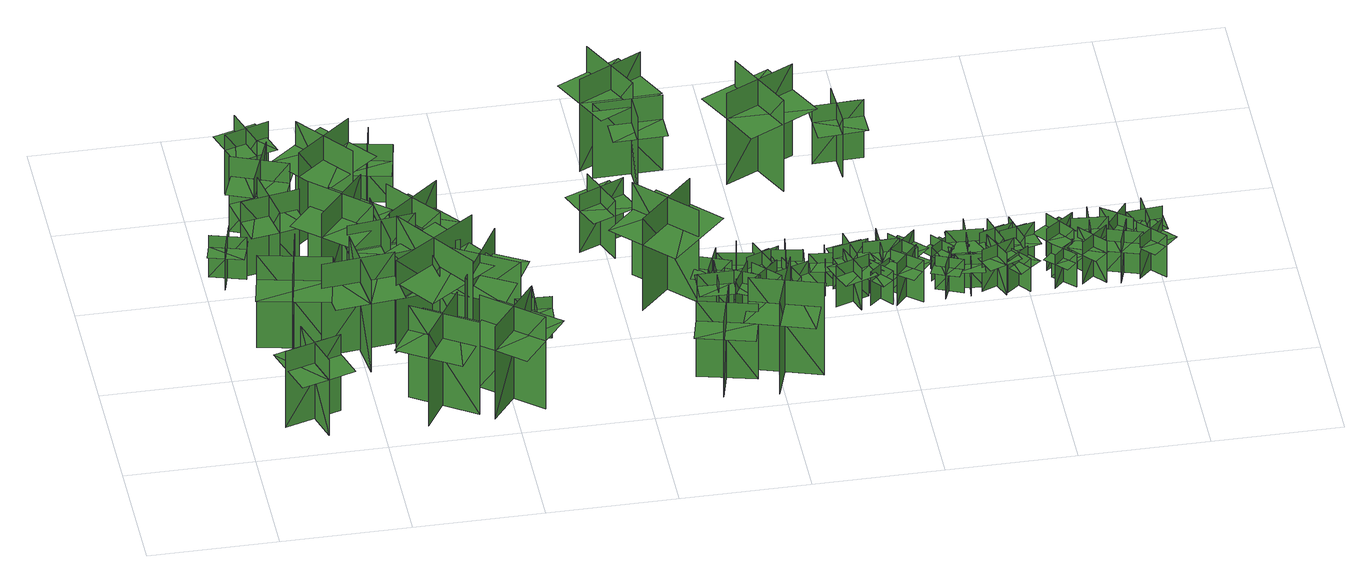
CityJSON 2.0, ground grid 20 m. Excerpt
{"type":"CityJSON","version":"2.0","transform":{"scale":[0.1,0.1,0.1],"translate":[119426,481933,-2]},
"CityObjects":{
"tree1":{"type":"SolitaryVegetationObject","geometry":[{"type":"MultiSurface","lod":"1","boundaries":[[[0,1,2]],[[0,2,3]],[[4,5,6]],[[4,6,7]],[[8,9,10]],[[8,10,11]],[[8,11,12]],[[8,12,13]]]}]},
"tree2":{"type":"SolitaryVegetationObject","geometry":[{"type":"MultiSurface","lod":"1","boundaries":[[[14,15,16]],[[14,16,17]],[[18,19,20]],[[18,20,21]],[[22,23,24]],[[22,24,25]],[[22,25,26]],[[22,26,27]]]}]},
"tree3":{"type":"SolitaryVegetationObject","geometry":[{"type":"MultiSurface","lod":"1","boundaries":[[[28,29,30]],[[28,30,31]],[[32,33,34]],[[32,34,35]],[[36,37,38]],[[36,38,39]],[[36,39,40]],[[36,40,41]]]}]},
"tree4":{"type":"SolitaryVegetationObject","geometry":[{"type":"MultiSurface","lod":"1","boundaries":[[[42,43,44]],[[42,44,45]],[[46,47,48]],[[46,48,49]],[[50,51,52]],[[50,52,53]],[[50,53,54]],[[50,54,55]]]}]},
"tree5":{"type":"SolitaryVegetationObject","geometry":[{"type":"MultiSurface","lod":"1","boundaries":[[[56,57,58]],[[56,58,59]],[[60,61,62]],[[60,62,63]],[[64,65,66]],[[64,66,67]],[[64,67,68]],[[64,68,69]]]}]},
"tree6":{"type":"SolitaryVegetationObject","geometry":[{"type":"MultiSurface","lod":"1","boundaries":[[[70,71,72]],[[70,72,73]],[[74,75,76]],[[74,76,77]],[[78,79,80]],[[78,80,81]],[[78,81,82]],[[78,82,83]]]}]},
"tree7":{"type":"SolitaryVegetationObject","geometry":[{"type":"MultiSurface","lod":"1","boundaries":[[[84,85,86]],[[84,86,87]],[[88,89,90]],[[88,90,91]],[[92,93,94]],[[92,94,95]],[[92,95,96]],[[92,96,97]]]}]},
"tree8":{"type":"SolitaryVegetationObject","geometry":[{"type":"MultiSurface","lod":"1","boundaries":[[[98,99,100]],[[98,100,101]],[[102,103,104]],[[102,104,105]],[[106,107,108]],[[106,108,109]],[[106,109,110]],[[106,110,111]]]}]},
"tree9":{"type":"SolitaryVegetationObject","geometry":[{"type":"MultiSurface","lod":"1","boundaries":[[[112,113,114]],[[112,114,115]],[[116,117,118]],[[116,118,119]],[[120,121,122]],[[120,122,123]],[[120,123,124]],[[120,124,125]]]}]},
"tree10":{"type":"SolitaryVegetationObject","geometry":[{"type":"MultiSurface","lod":"1","boundaries":[[[126,127,128]],[[126,128,129]],[[130,131,132]],[[130,132,133]],[[134,135,136]],[[134,136,137]],[[134,135,138]],[[134,138,139]]]}]},
"tree11":{"type":"SolitaryVegetationObject","geometry":[{"type":"MultiSurface","lod":"1","boundaries":[[[140,141,142]],[[140,142,143]],[[144,145,146]],[[144,146,147]],[[148,149,150]],[[148,150,151]],[[148,151,152]],[[148,152,153]]]}]},
"tree12":{"type":"SolitaryVegetationObject","geometry":[{"type":"MultiSurface","lod":"1","boundaries":[[[154,155,156]],[[154,156,157]],[[158,159,160]],[[158,160,161]],[[162,163,164]],[[162,164,165]],[[162,163,166]],[[162,166,167]]]}]},
"tree13":{"type":"SolitaryVegetationObject","geometry":[{"type":"MultiSurface","lod":"1","boundaries":[[[168,169,170]],[[168,170,171]],[[172,173,174]],[[172,174,175]],[[176,177,178]],[[176,178,179]],[[176,179,180]],[[176,180,181]]]}]},
"tree14":{"type":"SolitaryVegetationObject","geometry":[{"type":"MultiSurface","lod":"1","boundaries":[[[182,183,184]],[[182,184,185]],[[186,187,188]],[[186,188,189]],[[190,191,192]],[[190,192,193]],[[190,193,194]],[[190,194,195]]]}]},
"tree15":{"type":"SolitaryVegetationObject","geometry":[{"type":"MultiSurface","lod":"1","boundaries":[[[196,197,198]],[[196,198,199]],[[200,201,202]],[[200,202,203]],[[204,205,206]],[[204,206,207]],[[204,205,208]],[[204,208,209]]]}]},
"tree16":{"type":"SolitaryVegetationObject","geometry":[{"type":"MultiSurface","lod":"1","boundaries":[[[210,211,212]],[[210,212,213]],[[214,215,216]],[[214,216,217]],[[218,219,220]],[[218,220,221]],[[218,221,222]],[[218,222,223]]]}]},
"tree17":{"type":"SolitaryVegetationObject","geometry":[{"type":"MultiSurface","lod":"1","boundaries":[[[224,225,226]],[[224,226,227]],[[228,229,230]],[[228,230,231]],[[232,233,234]],[[232,234,235]],[[232,235,236]],[[232,236,237]]]}]},
"tree18":{"type":"SolitaryVegetationObject","geometry":[{"type":"MultiSurface","lod":"1","boundaries":[[[238,239,240]],[[238,240,241]],[[242,243,244]],[[242,244,245]],[[246,247,248]],[[246,248,249]],[[246,249,250]],[[246,250,251]]]}]},
"tree19":{"type":"SolitaryVegetationObject","geometry":[{"type":"MultiSurface","lod":"1","boundaries":[[[252,253,254]],[[252,254,255]],[[256,257,258]],[[256,258,259]],[[260,261,262]],[[260,262,263]],[[260,263,264]],[[260,264,265]]]}]},
"tree20":{"type":"SolitaryVegetationObject","geometry":[{"type":"MultiSurface","lod":"1","boundaries":[[[266,267,268]],[[266,268,269]],[[270,271,272]],[[270,272,273]],[[274,275,276]],[[274,276,277]],[[274,277,278]],[[274,278,279]]]}]},
"tree21":{"type":"SolitaryVegetationObject","geometry":[{"type":"MultiSurface","lod":"1","boundaries":[[[280,281,282]],[[280,282,283]],[[284,285,286]],[[284,286,287]],[[288,289,290]],[[288,290,291]],[[288,291,292]],[[288,292,293]]]}]},
"tree22":{"type":"SolitaryVegetationObject","geometry":[{"type":"MultiSurface","lod":"1","boundaries":[[[294,295,296]],[[294,296,297]],[[298,299,300]],[[298,300,301]],[[302,303,304]],[[302,304,305]],[[302,305,306]],[[302,306,307]]]}]},
"tree23":{"type":"SolitaryVegetationObject","geometry":[{"type":"MultiSurface","lod":"1","boundaries":[[[308,309,310]],[[308,310,311]],[[312,313,314]],[[312,314,315]],[[316,317,318]],[[316,318,319]],[[316,319,320]],[[316,320,321]]]}]},
"tree24":{"type":"SolitaryVegetationObject","geometry":[{"type":"MultiSurface","lod":"1","boundaries":[[[322,323,324]],[[322,324,325]],[[326,327,328]],[[326,328,329]],[[330,331,332]],[[330,332,333]],[[330,333,334]],[[330,334,335]]]}]},
"tree25":{"type":"SolitaryVegetationObject","geometry":[{"type":"MultiSurface","lod":"1","boundaries":[[[336,337,338]],[[336,338,339]],[[340,341,342]],[[340,342,343]],[[344,345,346]],[[344,346,347]],[[344,347,348]],[[344,348,349]]]}]},
"tree26":{"type":"SolitaryVegetationObject","geometry":[{"type":"MultiSurface","lod":"1","boundaries":[[[350,351,352]],[[350,352,353]],[[354,355,356]],[[354,356,357]],[[358,359,360]],[[358,360,361]],[[358,361,362]],[[358,362,363]]]}]},
"tree27":{"type":"SolitaryVegetationObject","geometry":[{"type":"MultiSurface","lod":"1","boundaries":[[[364,365,366]],[[364,366,367]],[[368,369,370]],[[368,370,371]],[[372,373,374]],[[372,374,375]],[[372,375,376]],[[372,376,377]]]}]},
"tree28":{"type":"SolitaryVegetationObject","geometry":[{"type":"MultiSurface","lod":"1","boundaries":[[[378,379,380]],[[378,380,381]],[[382,383,384]],[[382,384,385]],[[386,387,388]],[[386,388,389]],[[386,389,390]],[[386,390,391]]]}]},
"tree29":{"type":"SolitaryVegetationObject","geometry":[{"type":"MultiSurface","lod":"1","boundaries":[[[392,393,394]],[[392,394,395]],[[396,397,398]],[[396,398,399]],[[400,401,402]],[[400,402,403]],[[400,403,404]],[[400,404,405]]]}]},
"tree30":{"type":"SolitaryVegetationObject","geometry":[{"type":"MultiSurface","lod":"1","boundaries":[[[406,407,408]],[[406,408,409]],[[410,411,412]],[[410,412,413]],[[414,415,416]],[[414,416,417]],[[414,417,418]],[[414,418,419]]]}]},
"tree31":{"type":"SolitaryVegetationObject","geometry":[{"type":"MultiSurface","lod":"1","boundaries":[[[420,421,422]],[[420,422,423]],[[424,425,426]],[[424,426,427]],[[428,429,430]],[[428,430,431]],[[428,431,432]],[[428,432,433]]]}]},
"tree32":{"type":"SolitaryVegetationObject","geometry":[{"type":"MultiSurface","lod":"1","boundaries":[[[434,435,436]],[[434,436,437]],[[438,439,440]],[[438,440,441]],[[442,443,444]],[[442,444,445]],[[442,445,446]],[[442,446,447]]]}]},
"tree33":{"type":"SolitaryVegetationObject","geometry":[{"type":"MultiSurface","lod":"1","boundaries":[[[448,449,450]],[[448,450,451]],[[452,453,454]],[[452,454,455]],[[456,457,458]],[[456,458,459]],[[456,459,460]],[[456,460,461]]]}]},
"tree34":{"type":"SolitaryVegetationObject","geometry":[{"type":"MultiSurface","lod":"1","boundaries":[[[462,463,464]],[[462,464,465]],[[466,467,468]],[[466,468,469]],[[470,471,472]],[[470,472,473]],[[470,473,474]],[[470,474,475]]]}]},
"tree35":{"type":"SolitaryVegetationObject","geometry":[{"type":"MultiSurface","lod":"1","boundaries":[[[476,477,478]],[[476,478,479]],[[480,481,482]],[[480,482,483]],[[484,485,486]],[[484,486,487]],[[484,487,488]],[[484,488,489]]]}]},
"tree36":{"type":"SolitaryVegetationObject","geometry":[{"type":"MultiSurface","lod":"1","boundaries":[[[490,491,492]],[[490,492,493]],[[494,495,496]],[[494,496,497]],[[498,499,500]],[[498,500,501]],[[498,501,502]],[[498,502,503]]]}]},
"tree37":{"type":"SolitaryVegetationObject","geometry":[{"type":"MultiSurface","lod":"1","boundaries":[[[504,505,506]],[[504,506,507]],[[508,509,510]],[[508,510,511]],[[512,513,514]],[[512,514,515]],[[512,515,516]],[[512,516,517]]]}]},
"tree38":{"type":"SolitaryVegetationObject","geometry":[{"type":"MultiSurface","lod":"1","boundaries":[[[518,519,520]],[[518,520,521]],[[522,523,524]],[[522,524,525]],[[526,527,528]],[[526,528,529]],[[526,529,530]],[[526,530,531]]]}]},
"tree39":{"type":"SolitaryVegetationObject","geometry":[{"type":"MultiSurface","lod":"1","boundaries":[[[532,533,534]],[[532,534,535]],[[536,537,538]],[[536,538,539]],[[540,541,542]],[[540,542,543]],[[540,543,544]],[[540,544,545]]]}]},
"tree40":{"type":"SolitaryVegetationObject","geometry":[{"type":"MultiSurface","lod":"1","boundaries":[[[546,547,548]],[[546,548,549]],[[550,551,552]],[[550,552,553]],[[554,555,556]],[[554,556,557]],[[554,557,558]],[[554,558,559]]]}]},
"tree41":{"type":"SolitaryVegetationObject","geometry":[{"type":"MultiSurface","lod":"1","boundaries":[[[560,561,562]],[[560,562,563]],[[564,565,566]],[[564,566,567]],[[568,569,570]],[[568,570,571]],[[568,571,572]],[[568,572,573]]]}]},
"tree42":{"type":"SolitaryVegetationObject","geometry":[{"type":"MultiSurface","lod":"1","boundaries":[[[574,575,576]],[[574,576,577]],[[578,579,580]],[[578,580,581]],[[582,583,584]],[[582,584,585]],[[582,585,586]],[[582,586,587]]]}]},
"tree43":{"type":"SolitaryVegetationObject","geometry":[{"type":"MultiSurface","lod":"1","boundaries":[[[588,589,590]],[[588,590,591]],[[592,593,594]],[[592,594,595]],[[596,597,598]],[[596,598,599]],[[596,599,600]],[[596,600,601]]]}]},
"tree44":{"type":"SolitaryVegetationObject","geometry":[{"type":"MultiSurface","lod":"1","boundaries":[[[602,603,604]],[[602,604,605]],[[606,607,608]],[[606,608,609]],[[610,611,612]],[[610,612,613]],[[610,613,614]],[[610,614,615]]]}]},
"tree45":{"type":"SolitaryVegetationObject","geometry":[{"type":"MultiSurface","lod":"1","boundaries":[[[616,617,618]],[[616,618,619]],[[620,621,622]],[[620,622,623]],[[624,625,626]],[[624,626,627]],[[624,627,628]],[[624,628,629]]]}]},
"tree46":{"type":"SolitaryVegetationObject","geometry":[{"type":"MultiSurface","lod":"1","boundaries":[[[630,631,632]],[[630,632,633]],[[634,635,636]],[[634,636,637]],[[638,639,640]],[[638,640,641]],[[638,641,642]],[[638,642,643]]]}]},
"tree47":{"type":"SolitaryVegetationObject","geometry":[{"type":"MultiSurface","lod":"1","boundaries":[[[644,645,646]],[[644,646,647]],[[648,649,650]],[[648,650,651]],[[652,653,654]],[[652,654,655]],[[652,655,656]],[[652,656,657]]]}]},
"tree48":{"type":"SolitaryVegetationObject","geometry":[{"type":"MultiSurface","lod":"1","boundaries":[[[658,659,660]],[[658,660,661]],[[662,663,664]],[[662,664,665]],[[666,667,668]],[[666,668,669]],[[666,669,670]],[[666,670,671]]]}]},
"tree49":{"type":"SolitaryVegetationObject","geometry":[{"type":"MultiSurface","lod":"1","boundaries":[[[672,673,674]],[[672,674,675]],[[676,677,678]],[[676,678,679]],[[680,681,682]],[[680,682,683]],[[680,683,684]],[[680,684,685]]]}]},
"tree50":{"type":"SolitaryVegetationObject","geometry":[{"type":"MultiSurface","lod":"1","boundaries":[[[686,687,688]],[[686,688,689]],[[690,691,692]],[[690,692,693]],[[694,695,696]],[[694,696,697]],[[694,697,698]],[[694,698,699]]]}]},
"tree51":{"type":"SolitaryVegetationObject","geometry":[{"type":"MultiSurface","lod":"1","boundaries":[[[700,701,702]],[[700,702,703]],[[704,705,706]],[[704,706,707]],[[708,709,710]],[[708,710,711]],[[708,711,712]],[[708,712,713]]]}]},
"tree52":{"type":"SolitaryVegetationObject","geometry":[{"type":"MultiSurface","lod":"1","boundaries":[[[714,715,716]],[[714,716,717]],[[718,719,720]],[[718,720,721]],[[722,723,724]],[[722,724,725]],[[722,725,726]],[[722,726,727]]]}]},
"tree53":{"type":"SolitaryVegetationObject","geometry":[{"type":"MultiSurface","lod":"1","boundaries":[[[728,729,730]],[[728,730,731]],[[732,733,734]],[[732,734,735]],[[736,737,738]],[[736,738,739]],[[736,739,740]],[[736,740,741]]]}]},
"tree54":{"type":"SolitaryVegetationObject","geometry":[{"type":"MultiSurface","lod":"1","boundaries":[[[742,743,744]],[[742,744,745]],[[746,747,748]],[[746,748,749]],[[750,751,752]],[[750,752,753]],[[750,753,754]],[[750,754,755]]]}]},
"tree55":{"type":"SolitaryVegetationObject","geometry":[{"type":"MultiSurface","lod":"1","boundaries":[[[756,757,758]],[[756,758,759]],[[760,761,762]],[[760,762,763]],[[764,765,766]],[[764,766,767]],[[764,767,768]],[[764,768,769]]]}]},
"tree56":{"type":"SolitaryVegetationObject","geometry":[{"type":"MultiSurface","lod":"1","boundaries":[[[770,771,772]],[[770,772,773]],[[774,775,776]],[[774,776,777]],[[778,779,780]],[[778,780,781]],[[778,781,782]],[[778,782,783]]]}]},
"tree57":{"type":"SolitaryVegetationObject","geometry":[{"type":"MultiSurface","lod":"1","boundaries":[[[784,785,786]],[[784,786,787]],[[788,789,790]],[[788,790,791]],[[792,793,794]],[[792,794,795]],[[792,795,796]],[[792,796,797]]]}]}
},
"vertices":[
[57,69,15],[145,96,15],[145,96,155],[57,69,155],[117,38,15],[90,126,15],[90,126,155],[117,38,155],[117,38,118],[159,51,118],[132,139,118],[90,126,118],[47,113,118],[75,25,118],
[42,462,22],[27,409,22],[27,409,99],[42,462,99],[9,444,22],[63,429,22],[63,429,99],[9,444,99],[9,444,78],[2,418,78],[55,403,78],[63,429,78],[70,456,78],[17,471,78],
[92,205,13],[115,315,13],[115,315,183],[92,205,183],[160,250,13],[50,273,13],[50,273,183],[160,250,183],[160,250,139],[171,303,139],[61,326,139],[50,273,139],[39,220,139],[149,197,139],
[148,463,14],[57,446,14],[57,446,153],[148,463,153],[92,501,14],[109,410,14],[109,410,153],[92,501,153],[92,501,116],[48,492,116],[66,402,116],[109,410,116],[153,419,116],[135,509,116],
[60,560,14],[145,527,14],[145,527,153],[60,560,153],[87,499,14],[120,585,14],[120,585,153],[87,499,153],[87,499,117],[128,483,117],[162,569,117],[120,585,117],[79,601,117],[46,515,117],
[141,234,13],[253,246,13],[253,246,183],[141,234,183],[206,183,13],[193,295,13],[193,295,183],[206,183,183],[206,183,139],[259,189,139],[247,301,139],[193,295,139],[139,289,139],[152,177,139],
[139,672,16],[70,651,16],[70,651,124],[139,672,124],[92,696,16],[114,628,16],[114,628,124],[92,696,124],[92,696,96],[59,686,96],[81,618,96],[114,628,96],[147,638,96],[125,707,96],
[157,439,13],[242,365,13],[242,365,183],[157,439,183],[163,357,13],[237,442,13],[237,442,183],[163,357,183],[163,357,139],[204,321,139],[278,406,139],[237,442,139],[196,477,139],[122,392,139],
[345,50,15],[249,110,15],[249,110,185],[345,50,185],[326,130,15],[266,35,15],[266,35,185],[326,130,185],[326,130,140],[280,159,140],[220,63,140],[266,35,140],[312,6,140],[372,102,140],
[201,357,15],[306,370,15],[306,370,156],[201,357,156],[258,313,15],[246,418,15],[246,418,156],[258,313,156],[202,354,109],[307,366,109],[301,419,109],[196,407,109],[312,324,109],[207,311,109],
[235,501,13],[165,588,13],[165,588,183],[235,501,183],[243,582,13],[156,511,13],[156,511,183],[243,582,183],[243,582,139],[209,625,139],[122,554,139],[156,511,139],[190,469,139],[278,540,139],
[360,294,15],[255,277,15],[255,277,156],[360,294,156],[301,336,15],[318,232,15],[318,232,156],[301,336,156],[359,298,109],[255,281,109],[263,228,109],[368,245,109],[248,323,109],[352,340,109],
[362,201,14],[271,330,14],[271,330,185],[362,201,185],[380,312,14],[251,222,14],[251,222,185],[380,312,185],[375,308,138],[335,365,138],[217,282,138],[256,225,138],[296,169,138],[414,252,138],
[357,116,15],[444,46,15],[444,46,185],[357,116,185],[366,35,15],[436,123,15],[436,123,185],[366,35,185],[366,35,141],[408,1,141],[479,89,141],[436,123,141],[394,156,141],[324,68,141],
[277,451,13],[343,368,13],[343,368,154],[277,451,154],[269,380,13],[351,446,13],[351,446,154],[269,380,154],[274,449,107],[340,366,107],[381,399,107],[315,482,107],[307,340,107],[241,422,107],
[266,556,17],[282,632,17],[282,632,124],[266,556,124],[310,584,17],[234,600,17],[234,600,124],[310,584,124],[310,584,94],[318,622,94],[242,638,94],[234,600,94],[226,562,94],[302,546,94],
[415,314,14],[351,202,14],[351,202,154],[415,314,154],[326,289,14],[438,225,14],[438,225,154],[326,289,154],[331,286,115],[303,237,115],[406,179,115],[434,228,115],[461,277,115],[359,335,115],
[456,191,15],[459,247,15],[459,247,92],[456,191,92],[484,216,15],[428,219,15],[428,219,92],[484,216,92],[484,216,71],[485,244,71],[430,246,71],[428,219,71],[427,191,71],[482,188,71],
[581,464,15],[610,392,15],[610,392,122],[581,464,122],[561,416,15],[632,446,15],[632,446,122],[561,416,122],[561,416,92],[576,381,92],[647,410,92],[632,446,92],[617,482,92],[546,452,92],
[709,33,11],[732,122,11],[732,122,150],[709,33,150],[767,68,11],[678,91,11],[678,91,150],[767,68,150],[767,68,114],[778,111,114],[689,133,114],[678,91,114],[667,48,114],[756,25,114],
[713,265,14],[628,351,14],[628,351,184],[713,265,184],[714,346,14],[628,260,14],[628,260,184],[714,346,184],[714,346,136],[671,389,136],[585,304,136],[628,260,136],[670,217,136],[757,303,136],
[732,202,18],[734,257,18],[734,257,95],[732,202,95],[759,227,18],[704,228,18],[704,228,95],[759,227,95],[759,227,73],[760,254,73],[705,256,73],[704,228,73],[703,201,73],[759,199,73],
[742,287,18],[722,236,18],[722,236,95],[742,287,95],[708,273,18],[760,252,18],[760,252,95],[708,273,95],[708,273,73],[698,247,73],[749,226,73],[760,252,73],[770,278,73],[719,298,73],
[865,62,10],[757,96,10],[757,96,180],[865,62,180],[827,134,10],[792,27,10],[792,27,180],[827,134,180],[827,134,136],[775,151,136],[741,44,136],[792,27,136],[844,11,136],[878,118,136],
[783,248,17],[757,199,17],[757,199,94],[783,248,94],[747,237,17],[796,211,17],[796,211,94],[747,237,94],[747,237,73],[734,213,73],[783,187,73],[796,211,73],[809,236,73],[760,262,73],
[622,696,11],[673,596,11],[673,596,181],[622,696,181],[597,618,11],[697,669,11],[697,669,181],[597,618,181],[597,618,137],[621,570,137],[722,620,137],[697,669,137],[673,717,137],[573,666,137],
[672,549,13],[670,653,13],[670,653,152],[672,549,152],[718,597,13],[718,597,152],[613,595,152],[613,595,13],[718,597,108],[717,641,108],[633,639,108],[635,595,108],[636,552,108],[719,554,108],
[765,242,20],[775,296,20],[775,296,97],[765,242,97],[795,262,20],[741,272,20],[741,272,97],[795,262,97],[795,262,75],[800,290,75],[746,300,75],[741,272,75],[736,245,75],[790,235,75],
[826,243,17],[786,205,17],[786,205,94],[826,243,94],[789,244,17],[827,204,17],[827,204,94],[789,244,94],[789,244,73],[769,225,73],[807,185,73],[827,204,73],[847,223,73],[809,263,73],
[798,288,19],[818,236,19],[818,236,96],[798,288,96],[783,254,19],[834,274,19],[834,274,96],[783,254,96],[783,254,74],[793,228,74],[844,248,74],[834,274,74],[824,300,74],[773,280,74],
[835,249,16],[855,197,16],[855,197,93],[835,249,93],[820,215,16],[872,234,16],[872,234,93],[820,215,93],[820,215,71],[829,189,71],[881,208,71],[872,234,71],[862,260,71],[810,241,71],
[869,262,17],[814,270,17],[814,270,94],[869,262,94],[847,292,17],[839,237,17],[839,237,94],[847,292,94],[847,292,73],[819,296,73],[812,241,73],[839,237,73],[867,233,73],[874,288,73],
[923,263,19],[879,268,19],[879,268,80],[923,263,80],[905,286,19],[899,242,19],[899,242,80],[905,286,80],[905,286,63],[883,289,63],[877,245,63],[899,242,63],[921,239,63],[927,283,63],
[947,203,15],[928,255,15],[928,255,92],[947,203,92],[963,236,15],[911,217,15],[911,217,92],[963,236,92],[963,236,71],[954,262,71],[902,243,71],[911,217,71],[921,191,71],[973,210,71],
[934,290,17],[946,236,17],[946,236,94],[934,290,94],[914,259,17],[968,271,17],[968,271,94],[914,259,94],[914,259,73],[921,232,73],[974,244,73],[968,271,73],[962,298,73],[908,286,73],
[832,625,10],[886,517,10],[886,517,179],[832,625,179],[806,549,10],[914,603,10],[914,603,179],[806,549,179],[806,549,132],[833,494,132],[942,549,132],[914,603,132],[887,658,132],[778,603,132],
[995,241,15],[962,212,15],[962,212,77],[995,241,77],[966,243,15],[995,209,15],[995,209,77],[966,243,77],[966,243,60],[949,229,60],[978,195,60],[995,209,60],[1012,224,60],[983,258,60],
[959,265,16],[1014,266,16],[1014,266,93],[959,265,93],[985,239,16],[984,295,16],[984,295,93],[985,239,93],[985,239,71],[1013,240,71],[1011,295,71],[984,295,71],[956,294,71],[958,239,71],
[998,244,13],[1041,209,13],[1041,209,90],[998,244,90],[1001,208,13],[1037,250,13],[1037,250,90],[1001,208,90],[1001,208,69],[1023,190,69],[1058,233,69],[1037,250,69],[1015,268,69],[980,225,69],
[1000,282,14],[1038,242,14],[1038,242,91],[1000,282,91],[999,245,14],[1039,284,14],[1039,284,91],[999,245,91],[999,245,70],[1018,225,70],[1058,264,70],[1039,284,70],[1019,303,70],[980,265,70],
[972,603,19],[976,525,19],[976,525,126],[972,603,126],[937,565,19],[1015,568,19],[1015,568,126],[937,565,126],[937,565,96],[939,526,96],[1016,530,96],[1015,568,96],[1013,607,96],[936,604,96],
[1062,232,17],[1103,215,17],[1103,215,79],[1062,232,79],[1073,205,17],[1090,246,17],[1090,246,79],[1073,205,79],[1073,205,61],[1093,197,61],[1110,237,61],[1090,246,61],[1069,254,61],[1052,214,61],
[1093,278,20],[1060,249,20],[1060,249,82],[1093,278,82],[1064,280,20],[1093,247,20],[1093,247,82],[1064,280,82],[1064,280,65],[1047,266,65],[1076,232,65],[1093,247,65],[1109,261,65],[1080,295,65],
[1112,206,17],[1117,250,17],[1117,250,79],[1112,206,79],[1135,224,17],[1091,229,17],[1091,229,79],[1135,224,79],[1135,224,61],[1137,246,61],[1093,251,61],[1091,229,61],[1089,207,61],[1133,202,61],
[1140,262,20],[1084,265,20],[1084,265,97],[1140,262,97],[1115,290,20],[1112,235,20],[1112,235,97],[1115,290,97],[1115,290,76],[1087,291,76],[1085,236,76],[1112,235,76],[1140,233,76],[1143,288,76],
[1130,215,16],[1181,236,16],[1181,236,93],[1130,215,93],[1164,200,16],[1143,252,16],[1143,252,93],[1164,200,93],[1164,200,72],[1189,211,72],[1169,262,72],[1143,252,72],[1118,242,72],[1138,190,72],
[1150,287,18],[1166,234,18],[1166,234,95],[1150,287,95],[1133,254,18],[1185,271,18],[1185,271,95],[1133,254,95],[1133,254,73],[1141,228,73],[1194,245,73],[1185,271,73],[1177,297,73],[1124,281,73],
[1202,235,15],[1168,208,15],[1168,208,76],[1202,235,76],[1173,239,15],[1201,204,15],[1201,204,76],[1173,239,76],[1173,239,59],[1156,225,59],[1184,190,59],[1201,204,59],[1218,218,59],[1190,253,59],
[1183,288,16],[1197,234,16],[1197,234,93],[1183,288,93],[1164,257,16],[1218,270,16],[1218,270,93],[1164,257,93],[1164,257,71],[1171,230,71],[1224,243,71],[1218,270,71],[1211,297,71],[1157,283,71],
[1238,234,15],[1270,203,15],[1270,203,76],[1238,234,76],[1238,205,15],[1269,236,15],[1269,236,76],[1238,205,76],[1238,205,59],[1254,189,59],[1285,220,59],[1269,236,59],[1254,252,59],[1223,220,59],
[1239,285,17],[1272,240,17],[1272,240,94],[1239,285,94],[1233,248,17],[1277,281,17],[1277,281,94],[1233,248,94],[1233,248,72],[1250,226,72],[1294,259,72],[1277,281,72],[1261,303,72],[1216,270,72],
[1279,206,17],[1321,242,17],[1321,242,94],[1279,206,94],[1315,203,17],[1279,245,17],[1279,245,94],[1315,203,94],[1315,203,72],[1336,221,72],[1300,263,72],[1279,245,72],[1258,227,72],[1295,185,72],
[1300,288,19],[1296,233,19],[1296,233,96],[1300,288,96],[1272,264,19],[1327,260,19],[1327,260,96],[1272,264,96],[1272,264,75],[1270,237,75],[1325,232,75],[1327,260,75],[1330,287,75],[1274,292,75],
[1320,232,17],[1372,215,17],[1372,215,94],[1320,232,94],[1336,199,17],[1353,251,17],[1353,251,94],[1336,199,94],[1336,199,73],[1362,190,73],[1379,243,73],[1353,251,73],[1327,260,73],[1310,207,73],
[1363,250,19],[1319,284,19],[1319,284,96],[1363,250,96],[1358,287,19],[1325,243,19],[1325,243,96],[1358,287,96],[1358,287,74],[1336,304,74],[1303,260,74],[1325,243,74],[1347,226,74],[1380,270,74],
[1367,244,15],[1405,204,15],[1405,204,92],[1367,244,92],[1366,207,15],[1406,245,15],[1406,245,92],[1366,207,92],[1366,207,71],[1385,187,71],[1425,225,71],[1406,245,71],[1387,265,71],[1347,227,71],
[1411,274,17],[1356,269,17],[1356,269,94],[1411,274,94],[1383,298,17],[1387,243,17],[1387,243,94],[1383,298,94],[1383,298,72],[1356,296,72],[1360,240,72],[1387,243,72],[1415,245,72],[1411,300,72]
]}
